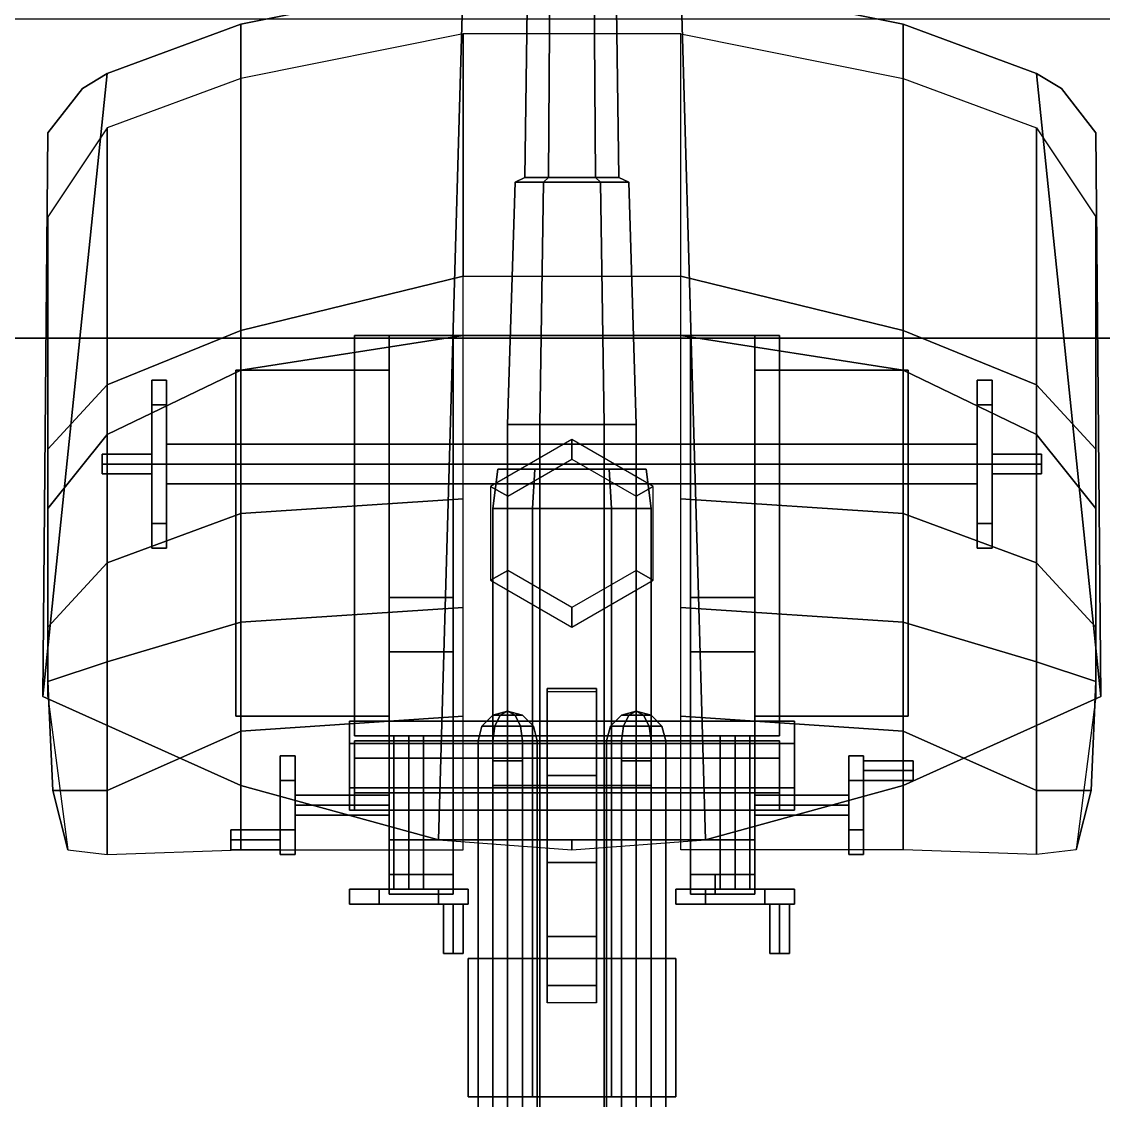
# Model space of a CAD drawing. Header units: millimetres. Extents: x -3.5 to 3.5, y -23.5 to 25.1.
# Drawn here: x -1.113 to 1.075, y 5.553 to 7.735 of the extents above; entities that cross this region are included whole.
import ezdxf

# ---------------------------------------------------------------- set-up
doc = ezdxf.new("R2010")
doc.units = ezdxf.units.MM
for name, color, linetype in [('gun', 1, 'Continuous'), ('sleeve', 5, 'Continuous'), ('superstructure', 3, 'Continuous'), ('turret', 2, 'Continuous')]:
    doc.layers.add(name, color=color, linetype=linetype)

msp = doc.modelspace()

# ---------------------------------------------------------------- linework, layer by layer
msp.add_3dface([(3.12, 12.85, -1.31), (3.12, -16.49, -1.31), (-3.12, -16.49, -1.31), (-3.12, 12.85, -1.31)])
at = {"layer": 'gun'}
for points in [[(-0.035, 9.23, 4.3106), (-0.07, 9.23, 4.25), (-0.095, 7.42, 4.25), (-0.0475, 7.42, 4.3323)], [(-0.07, 9.23, 4.25), (-0.035, 9.23, 4.1894), (-0.0475, 7.42, 4.1677), (-0.095, 7.42, 4.25)], [(0.035, 9.23, 4.3106), (-0.035, 9.23, 4.3106), (-0.0475, 7.42, 4.3323), (0.0475, 7.42, 4.3323)], [(-0.035, 9.23, 4.1894), (0.035, 9.23, 4.1894), (0.0475, 7.42, 4.1677), (-0.0475, 7.42, 4.1677)], [(0.07, 9.23, 4.25), (0.035, 9.23, 4.3106), (0.0475, 7.42, 4.3323), (0.095, 7.42, 4.25)], [(0.035, 9.23, 4.1894), (0.07, 9.23, 4.25), (0.095, 7.42, 4.25), (0.0475, 7.42, 4.1677)], [(-0.0475, 7.42, 4.3323), (-0.095, 7.42, 4.25), (-0.115, 7.41, 4.25), (-0.0575, 7.41, 4.3496)], [(-0.095, 7.42, 4.25), (-0.0475, 7.42, 4.1677), (-0.0575, 7.41, 4.1504), (-0.115, 7.41, 4.25)], [(0.0475, 7.42, 4.3323), (-0.0475, 7.42, 4.3323), (-0.0575, 7.41, 4.3496), (0.0575, 7.41, 4.3496)], [(-0.0475, 7.42, 4.1677), (0.0475, 7.42, 4.1677), (0.0575, 7.41, 4.1504), (-0.0575, 7.41, 4.1504)], [(0.095, 7.42, 4.25), (0.0475, 7.42, 4.3323), (0.0575, 7.41, 4.3496), (0.115, 7.41, 4.25)], [(0.0475, 7.42, 4.1677), (0.095, 7.42, 4.25), (0.115, 7.41, 4.25), (0.0575, 7.41, 4.1504)], [(-0.0575, 7.41, 4.3496), (-0.115, 7.41, 4.25), (-0.13, 6.92, 4.25), (-0.065, 6.92, 4.3626)], [(-0.115, 7.41, 4.25), (-0.0575, 7.41, 4.1504), (-0.065, 6.92, 4.1374), (-0.13, 6.92, 4.25)], [(0.0575, 7.41, 4.3496), (-0.0575, 7.41, 4.3496), (-0.065, 6.92, 4.3626), (0.065, 6.92, 4.3626)], [(-0.0575, 7.41, 4.1504), (0.0575, 7.41, 4.1504), (0.065, 6.92, 4.1374), (-0.065, 6.92, 4.1374)], [(0.115, 7.41, 4.25), (0.0575, 7.41, 4.3496), (0.065, 6.92, 4.3626), (0.13, 6.92, 4.25)], [(0.0575, 7.41, 4.1504), (0.115, 7.41, 4.25), (0.13, 6.92, 4.25), (0.065, 6.92, 4.1374)], [(-0.065, 6.92, 4.3626), (-0.13, 6.92, 4.25), (-0.13, 5.52, 4.25), (-0.065, 5.52, 4.3626)], [(-0.13, 6.92, 4.25), (-0.065, 6.92, 4.1374), (-0.065, 5.52, 4.1374), (-0.13, 5.52, 4.25)], [(0.065, 6.92, 4.3626), (-0.065, 6.92, 4.3626), (-0.065, 5.52, 4.3626), (0.065, 5.52, 4.3626)], [(-0.065, 6.92, 4.1374), (0.065, 6.92, 4.1374), (0.065, 5.52, 4.1374), (-0.065, 5.52, 4.1374)], [(0.13, 6.92, 4.25), (0.065, 6.92, 4.3626), (0.065, 5.52, 4.3626), (0.13, 5.52, 4.25)], [(0.065, 6.92, 4.1374), (0.13, 6.92, 4.25), (0.13, 5.52, 4.25), (0.065, 5.52, 4.1374)], [(-0.16, 6.24, 4.49), (-0.13, 6.24, 4.46), (-0.13, 5.43, 4.46), (-0.16, 5.43, 4.49)], [(-0.13, 6.24, 4.52), (-0.16, 6.24, 4.49), (-0.16, 5.43, 4.49), (-0.13, 5.43, 4.52)], [(-0.13, 6.24, 4.46), (-0.1, 6.24, 4.49), (-0.1, 5.43, 4.49), (-0.13, 5.43, 4.46)], [(-0.1, 6.24, 4.49), (-0.13, 6.24, 4.52), (-0.13, 5.43, 4.52), (-0.1, 5.43, 4.49)], [(0.13, 6.24, 4.52), (0.1, 6.24, 4.49), (0.1, 5.43, 4.49), (0.13, 5.43, 4.52)], [(0.1, 6.24, 4.49), (0.13, 6.24, 4.46), (0.13, 5.43, 4.46), (0.1, 5.43, 4.49)], [(0.16, 6.24, 4.49), (0.13, 6.24, 4.52), (0.13, 5.43, 4.52), (0.16, 5.43, 4.49)], [(0.13, 6.24, 4.46), (0.16, 6.24, 4.49), (0.16, 5.43, 4.49), (0.13, 5.43, 4.46)]]:
    msp.add_3dface(points, dxfattribs=at)
at = {"layer": 'sleeve'}
for points in [[(-0.075, 6.83, 4.3799), (-0.15, 6.83, 4.25), (-0.16, 6.75, 4.25), (-0.08, 6.75, 4.3886)], [(-0.15, 6.83, 4.25), (-0.075, 6.83, 4.1201), (-0.08, 6.75, 4.1114), (-0.16, 6.75, 4.25)], [(0.15, 6.83, 4.25), (-0.15, 6.83, 4.25), (-0.075, 6.83, 4.3799), (0.075, 6.83, 4.3799)], [(0.075, 6.83, 4.1201), (-0.075, 6.83, 4.1201), (-0.15, 6.83, 4.25), (0.15, 6.83, 4.25)], [(0.075, 6.83, 4.3799), (-0.075, 6.83, 4.3799), (-0.08, 6.75, 4.3886), (0.08, 6.75, 4.3886)], [(-0.075, 6.83, 4.1201), (0.075, 6.83, 4.1201), (0.08, 6.75, 4.1114), (-0.08, 6.75, 4.1114)], [(0.15, 6.83, 4.25), (0.075, 6.83, 4.3799), (0.08, 6.75, 4.3886), (0.16, 6.75, 4.25)], [(0.075, 6.83, 4.1201), (0.15, 6.83, 4.25), (0.16, 6.75, 4.25), (0.08, 6.75, 4.1114)], [(-0.08, 6.75, 4.3886), (-0.16, 6.75, 4.25), (-0.16, 5.56, 4.25), (-0.08, 5.56, 4.3886)], [(-0.16, 6.75, 4.25), (-0.08, 6.75, 4.1114), (-0.08, 5.56, 4.1114), (-0.16, 5.56, 4.25)], [(0.08, 6.75, 4.3886), (-0.08, 6.75, 4.3886), (-0.08, 5.56, 4.3886), (0.08, 5.56, 4.3886)], [(-0.08, 6.75, 4.1114), (0.08, 6.75, 4.1114), (0.08, 5.56, 4.1114), (-0.08, 5.56, 4.1114)], [(0.16, 6.75, 4.25), (0.08, 6.75, 4.3886), (0.08, 5.56, 4.3886), (0.16, 5.56, 4.25)], [(0.08, 6.75, 4.1114), (0.16, 6.75, 4.25), (0.16, 5.56, 4.25), (0.08, 5.56, 4.1114)], [(0.05, 6.386, 3.825), (0.05, 6.21, 3.79), (-0.05, 6.21, 3.79), (-0.05, 6.386, 3.825)], [(-0.05, 5.785, 4.074), (-0.05, 5.75, 4.25), (-0.05, 6.386, 3.825), (-0.05, 6.21, 3.79)], [(-0.05, 5.75, 4.25), (-0.05, 6.38, 4.25), (-0.05, 6.386, 3.825)], [(0.05, 6.38, 4.25), (0.05, 6.386, 3.825), (-0.05, 6.386, 3.825), (-0.05, 6.38, 4.25)], [(0.05, 5.75, 4.25), (0.05, 5.785, 4.074), (0.05, 6.21, 3.79), (0.05, 6.386, 3.825)], [(0.05, 6.38, 4.25), (0.05, 5.75, 4.25), (0.05, 6.386, 3.825)], [(-0.145, 6.332, 4.464), (-0.156, 6.31, 4.445), (-0.182, 6.31, 4.49), (-0.16, 6.332, 4.49)], [(-0.16, 6.332, 4.49), (-0.182, 6.31, 4.49), (-0.156, 6.31, 4.535), (-0.145, 6.332, 4.516)], [(-0.13, 6.34, 4.49), (-0.145, 6.332, 4.464), (-0.16, 6.332, 4.49), (-0.13, 6.34, 4.49)], [(-0.13, 6.34, 4.49), (-0.16, 6.332, 4.49), (-0.145, 6.332, 4.516), (-0.13, 6.34, 4.49)], [(-0.115, 6.332, 4.464), (-0.104, 6.31, 4.445), (-0.156, 6.31, 4.445), (-0.145, 6.332, 4.464)], [(-0.145, 6.332, 4.516), (-0.156, 6.31, 4.535), (-0.104, 6.31, 4.535), (-0.115, 6.332, 4.516)], [(-0.13, 6.34, 4.49), (-0.115, 6.332, 4.464), (-0.145, 6.332, 4.464), (-0.13, 6.34, 4.49)], [(-0.13, 6.34, 4.49), (-0.145, 6.332, 4.516), (-0.115, 6.332, 4.516), (-0.13, 6.34, 4.49)], [(-0.13, 6.34, 4.49), (-0.1, 6.332, 4.49), (-0.115, 6.332, 4.464), (-0.13, 6.34, 4.49)], [(-0.13, 6.34, 4.49), (-0.115, 6.332, 4.516), (-0.1, 6.332, 4.49), (-0.13, 6.34, 4.49)], [(-0.1, 6.332, 4.49), (-0.078, 6.31, 4.49), (-0.104, 6.31, 4.445), (-0.115, 6.332, 4.464)], [(-0.115, 6.332, 4.516), (-0.104, 6.31, 4.535), (-0.078, 6.31, 4.49), (-0.1, 6.332, 4.49)], [(0.1, 6.332, 4.49), (0.078, 6.31, 4.49), (0.104, 6.31, 4.535), (0.115, 6.332, 4.516)], [(0.115, 6.332, 4.464), (0.104, 6.31, 4.445), (0.078, 6.31, 4.49), (0.1, 6.332, 4.49)], [(0.13, 6.34, 4.49), (0.1, 6.332, 4.49), (0.115, 6.332, 4.516), (0.13, 6.34, 4.49)], [(0.13, 6.34, 4.49), (0.115, 6.332, 4.464), (0.1, 6.332, 4.49), (0.13, 6.34, 4.49)], [(0.115, 6.332, 4.516), (0.104, 6.31, 4.535), (0.156, 6.31, 4.535), (0.145, 6.332, 4.516)], [(0.145, 6.332, 4.464), (0.156, 6.31, 4.445), (0.104, 6.31, 4.445), (0.115, 6.332, 4.464)], [(0.13, 6.34, 4.49), (0.115, 6.332, 4.516), (0.145, 6.332, 4.516), (0.13, 6.34, 4.49)], [(0.13, 6.34, 4.49), (0.145, 6.332, 4.464), (0.115, 6.332, 4.464), (0.13, 6.34, 4.49)], [(0.13, 6.34, 4.49), (0.145, 6.332, 4.516), (0.16, 6.332, 4.49), (0.13, 6.34, 4.49)], [(0.13, 6.34, 4.49), (0.16, 6.332, 4.49), (0.145, 6.332, 4.464), (0.13, 6.34, 4.49)], [(0.145, 6.332, 4.516), (0.156, 6.31, 4.535), (0.182, 6.31, 4.49), (0.16, 6.332, 4.49)], [(0.16, 6.332, 4.49), (0.182, 6.31, 4.49), (0.156, 6.31, 4.445), (0.145, 6.332, 4.464)], [(-0.156, 6.31, 4.445), (-0.16, 6.28, 4.438), (-0.19, 6.28, 4.49), (-0.182, 6.31, 4.49)], [(-0.182, 6.31, 4.49), (-0.19, 6.28, 4.49), (-0.16, 6.28, 4.542), (-0.156, 6.31, 4.535)], [(-0.104, 6.31, 4.445), (-0.1, 6.28, 4.438), (-0.16, 6.28, 4.438), (-0.156, 6.31, 4.445)], [(-0.156, 6.31, 4.535), (-0.16, 6.28, 4.542), (-0.1, 6.28, 4.542), (-0.104, 6.31, 4.535)], [(-0.078, 6.31, 4.49), (-0.07, 6.28, 4.49), (-0.1, 6.28, 4.438), (-0.104, 6.31, 4.445)], [(-0.104, 6.31, 4.535), (-0.1, 6.28, 4.542), (-0.07, 6.28, 4.49), (-0.078, 6.31, 4.49)], [(0.078, 6.31, 4.49), (0.07, 6.28, 4.49), (0.1, 6.28, 4.542), (0.104, 6.31, 4.535)], [(0.104, 6.31, 4.445), (0.1, 6.28, 4.438), (0.07, 6.28, 4.49), (0.078, 6.31, 4.49)], [(0.104, 6.31, 4.535), (0.1, 6.28, 4.542), (0.16, 6.28, 4.542), (0.156, 6.31, 4.535)], [(0.156, 6.31, 4.445), (0.16, 6.28, 4.438), (0.1, 6.28, 4.438), (0.104, 6.31, 4.445)], [(0.156, 6.31, 4.535), (0.16, 6.28, 4.542), (0.19, 6.28, 4.49), (0.182, 6.31, 4.49)], [(0.182, 6.31, 4.49), (0.19, 6.28, 4.49), (0.16, 6.28, 4.438), (0.156, 6.31, 4.445)], [(0.42, 6.245, 4.3106), (0.42, 6.28, 4.25), (-0.44, 6.28, 4.25), (-0.44, 6.245, 4.3106)], [(0.42, 6.28, 4.25), (0.42, 6.245, 4.1894), (-0.44, 6.245, 4.1894), (-0.44, 6.28, 4.25)], [(-0.44, 6.175, 4.3106), (-0.44, 6.245, 4.3106), (-0.44, 6.28, 4.25), (-0.44, 6.14, 4.25)], [(-0.44, 6.14, 4.25), (-0.44, 6.28, 4.25), (-0.44, 6.245, 4.1894), (-0.44, 6.175, 4.1894)], [(-0.19, 6.28, 4.49), (-0.16, 6.28, 4.438), (-0.16, 5.45, 4.438), (-0.19, 5.45, 4.49)], [(-0.16, 6.28, 4.542), (-0.19, 6.28, 4.49), (-0.19, 5.45, 4.49), (-0.16, 5.45, 4.542)], [(-0.16, 6.28, 4.16), (-0.16, 6.19, 4.16), (-0.16, 6.19, 4.44), (-0.16, 6.28, 4.44)], [(0.16, 6.19, 4.16), (-0.16, 6.19, 4.16), (-0.16, 6.28, 4.16), (0.16, 6.28, 4.16)], [(0.16, 6.28, 4.16), (-0.16, 6.28, 4.16), (-0.16, 6.28, 4.44), (0.16, 6.28, 4.44)], [(-0.16, 6.28, 4.44), (-0.16, 6.19, 4.44), (0.16, 6.19, 4.44), (0.16, 6.28, 4.44)], [(-0.16, 6.28, 4.438), (-0.1, 6.28, 4.438), (-0.1, 5.45, 4.438), (-0.16, 5.45, 4.438)], [(-0.1, 6.28, 4.542), (-0.16, 6.28, 4.542), (-0.16, 5.45, 4.542), (-0.1, 5.45, 4.542)], [(-0.1, 6.28, 4.438), (-0.07, 6.28, 4.49), (-0.07, 5.45, 4.49), (-0.1, 5.45, 4.438)], [(-0.07, 6.28, 4.49), (-0.1, 6.28, 4.542), (-0.1, 5.45, 4.542), (-0.07, 5.45, 4.49)], [(0.1, 6.28, 4.542), (0.07, 6.28, 4.49), (0.07, 5.45, 4.49), (0.1, 5.45, 4.542)], [(0.07, 6.28, 4.49), (0.1, 6.28, 4.438), (0.1, 5.45, 4.438), (0.07, 5.45, 4.49)], [(0.16, 6.28, 4.542), (0.1, 6.28, 4.542), (0.1, 5.45, 4.542), (0.16, 5.45, 4.542)], [(0.1, 6.28, 4.438), (0.16, 6.28, 4.438), (0.16, 5.45, 4.438), (0.1, 5.45, 4.438)], [(0.16, 6.28, 4.44), (0.16, 6.19, 4.44), (0.16, 6.19, 4.16), (0.16, 6.28, 4.16)], [(0.19, 6.28, 4.49), (0.16, 6.28, 4.542), (0.16, 5.45, 4.542), (0.19, 5.45, 4.49)], [(0.16, 6.28, 4.438), (0.19, 6.28, 4.49), (0.19, 5.45, 4.49), (0.16, 5.45, 4.438)], [(0.42, 6.14, 4.25), (0.42, 6.28, 4.25), (0.42, 6.245, 4.3106), (0.42, 6.175, 4.3106)], [(0.42, 6.175, 4.1894), (0.42, 6.245, 4.1894), (0.42, 6.28, 4.25), (0.42, 6.14, 4.25)], [(0.42, 6.175, 4.3106), (0.42, 6.245, 4.3106), (-0.44, 6.245, 4.3106), (-0.44, 6.175, 4.3106)], [(0.42, 6.245, 4.1894), (0.42, 6.175, 4.1894), (-0.44, 6.175, 4.1894), (-0.44, 6.245, 4.1894)], [(0.05, 6.21, 3.79), (0.05, 6.034, 3.825), (-0.05, 6.034, 3.825), (-0.05, 6.21, 3.79)], [(-0.05, 5.8847, 3.9247), (-0.05, 5.785, 4.074), (-0.05, 6.21, 3.79), (-0.05, 6.034, 3.825)], [(0.05, 5.785, 4.074), (0.05, 5.8847, 3.9247), (0.05, 6.034, 3.825), (0.05, 6.21, 3.79)], [(0.42, 6.14, 4.25), (0.42, 6.175, 4.3106), (-0.44, 6.175, 4.3106), (-0.44, 6.14, 4.25)], [(0.42, 6.175, 4.1894), (0.42, 6.14, 4.25), (-0.44, 6.14, 4.25), (-0.44, 6.175, 4.1894)], [(0.16, 6.19, 4.44), (-0.16, 6.19, 4.44), (-0.16, 6.19, 4.16), (0.16, 6.19, 4.16)], [(0.05, 6.034, 3.825), (0.05, 5.8847, 3.9247), (-0.05, 5.8847, 3.9247), (-0.05, 6.034, 3.825)], [(0.05, 5.8847, 3.9247), (0.05, 5.785, 4.074), (-0.05, 5.785, 4.074), (-0.05, 5.8847, 3.9247)], [(0.21, 5.56, 4.16), (-0.21, 5.56, 4.16), (-0.21, 5.84, 4.16), (0.21, 5.84, 4.16)], [(0.21, 5.84, 4.16), (-0.21, 5.84, 4.16), (-0.21, 5.84, 4.5), (0.21, 5.84, 4.5)], [(-0.21, 5.84, 4.16), (-0.21, 5.56, 4.16), (-0.21, 5.56, 4.5), (-0.21, 5.84, 4.5)], [(-0.21, 5.84, 4.5), (-0.21, 5.56, 4.5), (-0.08, 5.56, 4.58), (-0.08, 5.84, 4.58)], [(0.21, 5.84, 4.5), (-0.21, 5.84, 4.5), (-0.08, 5.84, 4.58), (0.08, 5.84, 4.58)], [(-0.08, 5.84, 4.58), (-0.08, 5.56, 4.58), (0.08, 5.56, 4.58), (0.08, 5.84, 4.58)], [(0.08, 5.84, 4.58), (0.08, 5.56, 4.58), (0.21, 5.56, 4.5), (0.21, 5.84, 4.5)], [(0.21, 5.84, 4.5), (0.21, 5.56, 4.5), (0.21, 5.56, 4.16), (0.21, 5.84, 4.16)], [(0.05, 5.785, 4.074), (0.05, 5.75, 4.25), (-0.05, 5.75, 4.25), (-0.05, 5.785, 4.074)], [(0.21, 5.56, 4.5), (-0.21, 5.56, 4.5), (-0.21, 5.56, 4.16), (0.21, 5.56, 4.16)], [(0.08, 5.56, 4.58), (-0.08, 5.56, 4.58), (-0.21, 5.56, 4.5), (0.21, 5.56, 4.5)], [(0.16, 5.56, 4.25), (-0.16, 5.56, 4.25), (-0.08, 5.56, 4.1114), (0.08, 5.56, 4.1114)], [(0.08, 5.56, 4.3886), (-0.08, 5.56, 4.3886), (-0.16, 5.56, 4.25), (0.16, 5.56, 4.25)]]:
    msp.add_3dface(points, dxfattribs=at)
at = {"layer": 'superstructure'}
for points in [[(2.4113, 7.0945, 2.94), (1.98, 7.74, 2.94), (-1.98, 7.74, 2.94), (-2.4113, 7.0945, 2.94)], [(1.98, 4.4513, 2.94), (2.4113, 7.0945, 2.94), (-2.4113, 7.0945, 2.94), (-1.98, 4.4513, 2.94)]]:
    msp.add_3dface(points, dxfattribs=at)
at = {"layer": 'turret'}
for points in [[(-0.67, 6.19, 3.08), (-0.27, 6.08, 3.08), (-0.22, 7.82, 3.08), (-0.67, 7.73, 3.08)], [(-0.67, 7.73, 3.08), (-0.22, 7.82, 3.08), (-0.22, 7.82, 2.94), (-0.67, 7.73, 2.94)], [(-0.22, 7.82, 3.08), (-0.27, 6.08, 3.08), (0.27, 6.08, 3.08), (0.22, 7.82, 3.08)], [(0.22, 7.82, 3.08), (0.27, 6.08, 3.08), (0.67, 6.19, 3.08), (0.67, 7.73, 3.08)], [(0.67, 7.73, 2.94), (0.22, 7.82, 2.94), (0.22, 7.82, 3.08), (0.67, 7.73, 3.08)], [(-1.07, 6.37, 3.08), (-0.67, 6.19, 3.08), (-0.67, 7.73, 3.08), (-0.94, 7.63, 3.08)], [(-0.94, 7.63, 3.08), (-0.67, 7.73, 3.08), (-0.67, 7.73, 2.94), (-0.94, 7.63, 2.94)], [(0.67, 7.73, 3.08), (0.67, 6.19, 3.08), (1.07, 6.37, 3.08), (0.94, 7.63, 3.08)], [(0.94, 7.63, 2.94), (0.67, 7.73, 2.94), (0.67, 7.73, 3.08), (0.94, 7.63, 3.08)], [(-1.06, 7.51, 3.08), (-1.07, 6.37, 3.08), (-0.94, 7.63, 3.08), (-0.99, 7.6, 3.08)], [(-0.99, 7.6, 3.08), (-0.94, 7.63, 3.08), (-0.94, 7.63, 2.94), (-0.99, 7.6, 2.94)], [(0.94, 7.63, 3.08), (1.07, 6.37, 3.08), (1.06, 7.51, 3.08), (0.99, 7.6, 3.08)], [(0.99, 7.6, 2.94), (0.94, 7.63, 2.94), (0.94, 7.63, 3.08), (0.99, 7.6, 3.08)], [(-0.99, 7.6, 2.94), (-1.06, 7.51, 2.94), (-1.06, 7.51, 3.08), (-0.99, 7.6, 3.08)], [(0.99, 7.6, 3.08), (1.06, 7.51, 3.08), (1.06, 7.51, 2.94), (0.99, 7.6, 2.94)], [(-1.06, 7.51, 2.94), (-1.07, 6.37, 2.94), (-1.07, 6.37, 3.08), (-1.06, 7.51, 3.08)], [(1.06, 7.51, 3.08), (1.07, 6.37, 3.08), (1.07, 6.37, 2.94), (1.06, 7.51, 2.94)], [(0.42, 7.1, 3.4), (-0.44, 7.1, 3.4), (-0.44, 7.1, 3.5), (0.42, 7.1, 3.5)], [(0.42, 6.29, 3.4), (-0.44, 6.29, 3.4), (-0.44, 7.1, 3.4), (0.42, 7.1, 3.4)], [(-0.44, 7.1, 3.5), (-0.44, 6.29, 3.5), (0.42, 6.29, 3.5), (0.42, 7.1, 3.5)], [(-0.44, 7.1, 3.4), (-0.44, 6.29, 3.4), (-0.44, 6.29, 3.5), (-0.44, 7.1, 3.5)], [(-0.37, 7.1, 3.5), (-0.37, 6.29, 3.5), (-0.37, 6.29, 4.2), (-0.37, 7.1, 4.2)], [(-0.24, 7.1, 3.5), (-0.37, 7.1, 3.5), (-0.37, 7.1, 4.2), (-0.24, 7.1, 4.2)], [(-0.24, 7.1, 4.2), (-0.37, 7.1, 4.2), (-0.37, 6.57, 4.2), (-0.24, 6.57, 4.2)], [(-0.24, 7.1, 4.2), (-0.24, 6.29, 4.2), (-0.24, 6.29, 3.5), (-0.24, 7.1, 3.5)], [(0.24, 7.1, 3.5), (0.24, 6.29, 3.5), (0.24, 6.29, 4.2), (0.24, 7.1, 4.2)], [(0.37, 7.1, 3.5), (0.24, 7.1, 3.5), (0.24, 7.1, 4.2), (0.37, 7.1, 4.2)], [(0.37, 7.1, 4.2), (0.24, 7.1, 4.2), (0.24, 6.57, 4.2), (0.37, 6.57, 4.2)], [(0.37, 7.1, 4.2), (0.37, 6.29, 4.2), (0.37, 6.29, 3.5), (0.37, 7.1, 3.5)], [(0.42, 7.1, 3.5), (0.42, 6.29, 3.5), (0.42, 6.29, 3.4), (0.42, 7.1, 3.4)], [(-0.37, 7.03, 3.94), (-0.37, 7.03, 3.71), (-0.68, 7.03, 3.71), (-0.68, 7.03, 3.94)], [(-0.37, 7.03, 3.71), (-0.37, 6.33, 3.71), (-0.68, 6.33, 3.71), (-0.68, 7.03, 3.71)], [(-0.68, 7.03, 3.94), (-0.68, 6.33, 3.94), (-0.37, 6.33, 3.94), (-0.37, 7.03, 3.94)], [(-0.68, 7.03, 3.71), (-0.68, 6.33, 3.71), (-0.68, 6.33, 3.94), (-0.68, 7.03, 3.94)], [(0.37, 7.03, 3.94), (0.37, 6.33, 3.94), (0.68, 6.33, 3.94), (0.68, 7.03, 3.94)], [(0.68, 7.03, 3.94), (0.68, 7.03, 3.71), (0.37, 7.03, 3.71), (0.37, 7.03, 3.94)], [(0.68, 7.03, 3.71), (0.68, 6.33, 3.71), (0.37, 6.33, 3.71), (0.37, 7.03, 3.71)], [(0.68, 6.33, 3.94), (0.68, 6.33, 3.71), (0.68, 7.03, 3.71), (0.68, 7.03, 3.94)], [(-0.82, 6.9602, 3.9402), (-0.82, 7.01, 3.82), (-0.85, 7.01, 3.82), (-0.85, 6.9602, 3.9402)], [(-0.82, 7.01, 3.82), (-0.82, 6.9602, 3.6998), (-0.85, 6.9602, 3.6998), (-0.85, 7.01, 3.82)], [(-0.85, 6.67, 3.82), (-0.85, 6.9602, 3.9402), (-0.85, 7.01, 3.82), (-0.85, 6.7198, 3.6998)], [(-0.85, 6.7198, 3.6998), (-0.85, 7.01, 3.82), (-0.85, 6.9602, 3.6998), (-0.85, 6.84, 3.65)], [(-0.82, 6.7198, 3.6998), (-0.82, 7.01, 3.82), (-0.82, 6.9602, 3.9402), (-0.82, 6.67, 3.82)], [(-0.82, 6.84, 3.65), (-0.82, 6.9602, 3.6998), (-0.82, 7.01, 3.82), (-0.82, 6.7198, 3.6998)], [(0.82, 6.9602, 3.6998), (0.82, 6.67, 3.82), (0.82, 6.7198, 3.9402), (0.82, 7.01, 3.82)], [(0.82, 6.9602, 3.6998), (0.82, 7.01, 3.82), (0.85, 7.01, 3.82), (0.85, 6.9602, 3.6998)], [(0.82, 7.01, 3.82), (0.82, 6.7198, 3.9402), (0.82, 6.84, 3.99), (0.82, 6.9602, 3.9402)], [(0.82, 7.01, 3.82), (0.82, 6.9602, 3.9402), (0.85, 6.9602, 3.9402), (0.85, 7.01, 3.82)], [(0.85, 7.01, 3.82), (0.85, 6.7198, 3.9402), (0.85, 6.67, 3.82), (0.85, 6.9602, 3.6998)], [(0.85, 6.9602, 3.9402), (0.85, 6.84, 3.99), (0.85, 6.7198, 3.9402), (0.85, 7.01, 3.82)], [(-0.82, 6.84, 3.99), (-0.82, 6.9602, 3.9402), (-0.85, 6.9602, 3.9402), (-0.85, 6.84, 3.99)], [(-0.82, 6.9602, 3.6998), (-0.82, 6.84, 3.65), (-0.85, 6.84, 3.65), (-0.85, 6.9602, 3.6998)], [(-0.85, 6.7198, 3.9402), (-0.85, 6.84, 3.99), (-0.85, 6.9602, 3.9402), (-0.85, 6.67, 3.82)], [(-0.82, 6.67, 3.82), (-0.82, 6.9602, 3.9402), (-0.82, 6.84, 3.99), (-0.82, 6.7198, 3.9402)], [(0.82, 6.84, 3.65), (0.82, 6.7198, 3.6998), (0.82, 6.67, 3.82), (0.82, 6.9602, 3.6998)], [(0.82, 6.84, 3.65), (0.82, 6.9602, 3.6998), (0.85, 6.9602, 3.6998), (0.85, 6.84, 3.65)], [(0.82, 6.9602, 3.9402), (0.82, 6.84, 3.99), (0.85, 6.84, 3.99), (0.85, 6.9602, 3.9402)], [(0.85, 6.9602, 3.6998), (0.85, 6.67, 3.82), (0.85, 6.7198, 3.6998), (0.85, 6.84, 3.65)], [(0.82, 6.84, 3.86), (0.82, 6.88, 3.82), (-0.82, 6.88, 3.82), (-0.82, 6.84, 3.86)], [(0.82, 6.88, 3.82), (0.82, 6.84, 3.78), (-0.82, 6.84, 3.78), (-0.82, 6.88, 3.82)], [(0, 6.89, 3.08), (-0.1645, 6.795, 3.08), (-0.1299, 6.775, 3.4), (0, 6.85, 3.4)], [(0.1645, 6.795, 3.08), (0, 6.89, 3.08), (0, 6.85, 3.4), (0.1299, 6.775, 3.4)], [(-0.85, 6.84, 3.97), (-0.85, 6.86, 3.95), (-0.95, 6.86, 3.95), (-0.95, 6.84, 3.97)], [(-0.85, 6.86, 3.95), (-0.85, 6.84, 3.93), (-0.95, 6.84, 3.93), (-0.95, 6.86, 3.95)], [(-0.95, 6.82, 3.95), (-0.95, 6.84, 3.97), (-0.95, 6.86, 3.95), (-0.95, 6.84, 3.93)], [(0.85, 6.84, 3.93), (0.85, 6.86, 3.95), (0.95, 6.86, 3.95), (0.95, 6.84, 3.93)], [(0.85, 6.86, 3.95), (0.85, 6.84, 3.97), (0.95, 6.84, 3.97), (0.95, 6.86, 3.95)], [(0.95, 6.86, 3.95), (0.95, 6.84, 3.97), (0.95, 6.82, 3.95), (0.95, 6.84, 3.93)], [(-0.85, 6.82, 3.95), (-0.85, 6.84, 3.97), (-0.95, 6.84, 3.97), (-0.95, 6.82, 3.95)], [(-0.85, 6.84, 3.93), (-0.85, 6.82, 3.95), (-0.95, 6.82, 3.95), (-0.95, 6.84, 3.93)], [(-0.82, 6.7198, 3.9402), (-0.82, 6.84, 3.99), (-0.85, 6.84, 3.99), (-0.85, 6.7198, 3.9402)], [(-0.82, 6.84, 3.65), (-0.82, 6.7198, 3.6998), (-0.85, 6.7198, 3.6998), (-0.85, 6.84, 3.65)], [(0.82, 6.8, 3.82), (0.82, 6.84, 3.86), (-0.82, 6.84, 3.86), (-0.82, 6.8, 3.82)], [(0.82, 6.84, 3.78), (0.82, 6.8, 3.82), (-0.82, 6.8, 3.82), (-0.82, 6.84, 3.78)], [(0.82, 6.7198, 3.6998), (0.82, 6.84, 3.65), (0.85, 6.84, 3.65), (0.85, 6.7198, 3.6998)], [(0.82, 6.84, 3.99), (0.82, 6.7198, 3.9402), (0.85, 6.7198, 3.9402), (0.85, 6.84, 3.99)], [(0.85, 6.82, 3.95), (0.85, 6.84, 3.93), (0.95, 6.84, 3.93), (0.95, 6.82, 3.95)], [(0.85, 6.84, 3.97), (0.85, 6.82, 3.95), (0.95, 6.82, 3.95), (0.95, 6.84, 3.97)], [(-0.1645, 6.795, 3.08), (-0.1645, 6.605, 3.08), (-0.1299, 6.625, 3.4), (-0.1299, 6.775, 3.4)], [(0.1645, 6.605, 3.08), (0.1645, 6.795, 3.08), (0.1299, 6.775, 3.4), (0.1299, 6.625, 3.4)], [(-0.82, 6.67, 3.82), (-0.82, 6.7198, 3.9402), (-0.85, 6.7198, 3.9402), (-0.85, 6.67, 3.82)], [(-0.82, 6.7198, 3.6998), (-0.82, 6.67, 3.82), (-0.85, 6.67, 3.82), (-0.85, 6.7198, 3.6998)], [(0.82, 6.67, 3.82), (0.82, 6.7198, 3.6998), (0.85, 6.7198, 3.6998), (0.85, 6.67, 3.82)], [(0.82, 6.7198, 3.9402), (0.82, 6.67, 3.82), (0.85, 6.67, 3.82), (0.85, 6.7198, 3.9402)], [(-0.1645, 6.605, 3.08), (0, 6.51, 3.08), (0, 6.55, 3.4), (-0.1299, 6.625, 3.4)], [(0, 6.51, 3.08), (0.1645, 6.605, 3.08), (0.1299, 6.625, 3.4), (0, 6.55, 3.4)], [(-0.37, 6.57, 4.2), (-0.37, 6.29, 4.2), (-0.37, 6.29, 4.41), (-0.37, 6.46, 4.41)], [(-0.24, 6.57, 4.2), (-0.37, 6.57, 4.2), (-0.37, 6.46, 4.41), (-0.24, 6.46, 4.41)], [(-0.24, 6.46, 4.41), (-0.24, 6.29, 4.41), (-0.24, 6.29, 4.2), (-0.24, 6.57, 4.2)], [(0.24, 6.57, 4.2), (0.24, 6.29, 4.2), (0.24, 6.29, 4.41), (0.24, 6.46, 4.41)], [(0.37, 6.57, 4.2), (0.24, 6.57, 4.2), (0.24, 6.46, 4.41), (0.37, 6.46, 4.41)], [(0.37, 6.46, 4.41), (0.37, 6.29, 4.41), (0.37, 6.29, 4.2), (0.37, 6.57, 4.2)], [(-0.37, 6.46, 4.41), (-0.37, 6.29, 4.41), (-0.24, 6.29, 4.41), (-0.24, 6.46, 4.41)], [(0.24, 6.46, 4.41), (0.24, 6.29, 4.41), (0.37, 6.29, 4.41), (0.37, 6.46, 4.41)], [(-1.07, 6.37, 2.94), (-0.67, 6.19, 2.94), (-0.67, 6.19, 3.08), (-1.07, 6.37, 3.08)], [(1.07, 6.37, 3.08), (0.67, 6.19, 3.08), (0.67, 6.19, 2.94), (1.07, 6.37, 2.94)], [(-0.68, 6.33, 3.94), (-0.68, 6.33, 3.71), (-0.37, 6.33, 3.71), (-0.37, 6.33, 3.94)], [(0.37, 6.33, 3.94), (0.37, 6.33, 3.71), (0.68, 6.33, 3.71), (0.68, 6.33, 3.94)], [(0.45, 6.275, 3.8279), (0.45, 6.32, 3.75), (-0.45, 6.32, 3.75), (-0.45, 6.275, 3.8279)], [(0.45, 6.32, 3.75), (0.45, 6.275, 3.6721), (-0.45, 6.275, 3.6721), (-0.45, 6.32, 3.75)], [(-0.45, 6.185, 3.8279), (-0.45, 6.275, 3.8279), (-0.45, 6.32, 3.75), (-0.45, 6.14, 3.75)], [(-0.45, 6.14, 3.75), (-0.45, 6.32, 3.75), (-0.45, 6.275, 3.6721), (-0.45, 6.185, 3.6721)], [(0.45, 6.14, 3.75), (0.45, 6.32, 3.75), (0.45, 6.275, 3.8279), (0.45, 6.185, 3.8279)], [(0.45, 6.185, 3.6721), (0.45, 6.275, 3.6721), (0.45, 6.32, 3.75), (0.45, 6.14, 3.75)], [(0.42, 6.29, 3.5), (-0.44, 6.29, 3.5), (-0.44, 6.29, 3.4), (0.42, 6.29, 3.4)], [(-0.24, 6.29, 4.2), (-0.37, 6.29, 4.2), (-0.37, 6.29, 3.5), (-0.24, 6.29, 3.5)], [(-0.24, 6.29, 4.41), (-0.37, 6.29, 4.41), (-0.37, 6.29, 4.2), (-0.24, 6.29, 4.2)], [(-0.37, 6.29, 4.07), (-0.37, 6.08, 4.18), (-0.37, 6.08, 4.34), (-0.37, 6.29, 4.34)], [(-0.37, 6.29, 4.34), (-0.37, 6.08, 4.34), (-0.24, 6.08, 4.34), (-0.24, 6.29, 4.34)], [(-0.24, 6.29, 4.07), (-0.24, 6.08, 4.18), (-0.37, 6.08, 4.18), (-0.37, 6.29, 4.07)], [(-0.37, 6.29, 3.79), (-0.37, 6.01, 3.86), (-0.37, 6.01, 4.1), (-0.37, 6.29, 4.1)], [(-0.24, 6.29, 3.79), (-0.24, 6.01, 3.86), (-0.37, 6.01, 3.86), (-0.37, 6.29, 3.79)], [(-0.37, 6.29, 4.1), (-0.37, 6.01, 4.1), (-0.24, 6.01, 4.1), (-0.24, 6.29, 4.1)], [(-0.36, 6.29, 3.82), (-0.33, 6.29, 3.79), (-0.33, 5.98, 3.79), (-0.36, 5.98, 3.82)], [(-0.33, 6.29, 3.85), (-0.36, 6.29, 3.82), (-0.36, 5.98, 3.82), (-0.33, 5.98, 3.85)], [(-0.33, 6.29, 3.79), (-0.3, 6.29, 3.82), (-0.3, 5.98, 3.82), (-0.33, 5.98, 3.79)], [(-0.3, 6.29, 3.82), (-0.33, 6.29, 3.85), (-0.33, 5.98, 3.85), (-0.3, 5.98, 3.82)], [(-0.24, 6.08, 4.34), (-0.24, 6.08, 4.18), (-0.24, 6.29, 4.07), (-0.24, 6.29, 4.34)], [(-0.24, 6.01, 4.1), (-0.24, 6.01, 3.86), (-0.24, 6.29, 3.79), (-0.24, 6.29, 4.1)], [(0.37, 6.29, 4.2), (0.24, 6.29, 4.2), (0.24, 6.29, 3.5), (0.37, 6.29, 3.5)], [(0.37, 6.29, 4.41), (0.24, 6.29, 4.41), (0.24, 6.29, 4.2), (0.37, 6.29, 4.2)], [(0.24, 6.29, 4.07), (0.24, 6.08, 4.18), (0.24, 6.08, 4.34), (0.24, 6.29, 4.34)], [(0.37, 6.29, 4.07), (0.37, 6.08, 4.18), (0.24, 6.08, 4.18), (0.24, 6.29, 4.07)], [(0.24, 6.29, 4.34), (0.24, 6.08, 4.34), (0.37, 6.08, 4.34), (0.37, 6.29, 4.34)], [(0.24, 6.29, 3.79), (0.24, 6.01, 3.86), (0.24, 6.01, 4.1), (0.24, 6.29, 4.1)], [(0.37, 6.29, 3.79), (0.37, 6.01, 3.86), (0.24, 6.01, 3.86), (0.24, 6.29, 3.79)], [(0.24, 6.29, 4.1), (0.24, 6.01, 4.1), (0.37, 6.01, 4.1), (0.37, 6.29, 4.1)], [(0.33, 6.29, 3.85), (0.3, 6.29, 3.82), (0.3, 5.98, 3.82), (0.33, 5.98, 3.85)], [(0.3, 6.29, 3.82), (0.33, 6.29, 3.79), (0.33, 5.98, 3.79), (0.3, 5.98, 3.82)], [(0.36, 6.29, 3.82), (0.33, 6.29, 3.85), (0.33, 5.98, 3.85), (0.36, 5.98, 3.82)], [(0.33, 6.29, 3.79), (0.36, 6.29, 3.82), (0.36, 5.98, 3.82), (0.33, 5.98, 3.79)], [(0.37, 6.08, 4.34), (0.37, 6.08, 4.18), (0.37, 6.29, 4.07), (0.37, 6.29, 4.34)], [(0.37, 6.01, 4.1), (0.37, 6.01, 3.86), (0.37, 6.29, 3.79), (0.37, 6.29, 4.1)], [(0.45, 6.185, 3.8279), (0.45, 6.275, 3.8279), (-0.45, 6.275, 3.8279), (-0.45, 6.185, 3.8279)], [(0.45, 6.275, 3.6721), (0.45, 6.185, 3.6721), (-0.45, 6.185, 3.6721), (-0.45, 6.275, 3.6721)], [(-0.56, 6.2, 4.2666), (-0.56, 6.25, 4.18), (-0.59, 6.25, 4.18), (-0.59, 6.2, 4.2666)], [(-0.56, 6.25, 4.18), (-0.56, 6.2, 4.0934), (-0.59, 6.2, 4.0934), (-0.59, 6.25, 4.18)], [(-0.59, 6.1, 4.2666), (-0.59, 6.2, 4.2666), (-0.59, 6.25, 4.18), (-0.59, 6.05, 4.18)], [(-0.59, 6.05, 4.18), (-0.59, 6.25, 4.18), (-0.59, 6.2, 4.0934), (-0.59, 6.1, 4.0934)], [(-0.56, 6.05, 4.18), (-0.56, 6.25, 4.18), (-0.56, 6.2, 4.2666), (-0.56, 6.1, 4.2666)], [(-0.56, 6.1, 4.0934), (-0.56, 6.2, 4.0934), (-0.56, 6.25, 4.18), (-0.56, 6.05, 4.18)], [(0.56, 6.25, 4.18), (0.56, 6.05, 4.18), (0.56, 6.1, 4.2666), (0.56, 6.2, 4.2666)], [(0.56, 6.25, 4.18), (0.56, 6.2, 4.2666), (0.59, 6.2, 4.2666), (0.59, 6.25, 4.18)], [(0.56, 6.2, 4.0934), (0.56, 6.1, 4.0934), (0.56, 6.05, 4.18), (0.56, 6.25, 4.18)], [(0.56, 6.2, 4.0934), (0.56, 6.25, 4.18), (0.59, 6.25, 4.18), (0.59, 6.2, 4.0934)], [(0.59, 6.2, 4.2666), (0.59, 6.1, 4.2666), (0.59, 6.05, 4.18), (0.59, 6.25, 4.18)], [(0.59, 6.25, 4.18), (0.59, 6.05, 4.18), (0.59, 6.1, 4.0934), (0.59, 6.2, 4.0934)], [(0.59, 6.24, 4.18), (0.59, 6.22, 4.2), (0.69, 6.22, 4.2), (0.69, 6.24, 4.18)], [(0.59, 6.22, 4.16), (0.59, 6.24, 4.18), (0.69, 6.24, 4.18), (0.69, 6.22, 4.16)], [(0.69, 6.22, 4.2), (0.69, 6.2, 4.18), (0.69, 6.22, 4.16), (0.69, 6.24, 4.18)], [(0.59, 6.22, 4.2), (0.59, 6.2, 4.18), (0.69, 6.2, 4.18), (0.69, 6.22, 4.2)], [(0.59, 6.2, 4.18), (0.59, 6.22, 4.16), (0.69, 6.22, 4.16), (0.69, 6.2, 4.18)], [(-0.56, 6.1, 4.2666), (-0.56, 6.2, 4.2666), (-0.59, 6.2, 4.2666), (-0.59, 6.1, 4.2666)], [(-0.56, 6.2, 4.0934), (-0.56, 6.1, 4.0934), (-0.59, 6.1, 4.0934), (-0.59, 6.2, 4.0934)], [(0.56, 6.1, 4.0934), (0.56, 6.2, 4.0934), (0.59, 6.2, 4.0934), (0.59, 6.1, 4.0934)], [(0.56, 6.2, 4.2666), (0.56, 6.1, 4.2666), (0.59, 6.1, 4.2666), (0.59, 6.2, 4.2666)], [(-0.67, 6.19, 2.94), (-0.27, 6.08, 2.94), (-0.27, 6.08, 3.08), (-0.67, 6.19, 3.08)], [(0.45, 6.14, 3.75), (0.45, 6.185, 3.8279), (-0.45, 6.185, 3.8279), (-0.45, 6.14, 3.75)], [(0.45, 6.185, 3.6721), (0.45, 6.14, 3.75), (-0.45, 6.14, 3.75), (-0.45, 6.185, 3.6721)], [(0.67, 6.19, 3.08), (0.27, 6.08, 3.08), (0.27, 6.08, 2.94), (0.67, 6.19, 2.94)], [(-0.37, 6.15, 4.2), (-0.37, 6.17, 4.18), (-0.56, 6.17, 4.18), (-0.56, 6.15, 4.2)], [(-0.37, 6.17, 4.18), (-0.37, 6.15, 4.16), (-0.56, 6.15, 4.16), (-0.56, 6.17, 4.18)], [(-0.37, 6.13, 4.18), (-0.37, 6.15, 4.2), (-0.56, 6.15, 4.2), (-0.56, 6.13, 4.18)], [(-0.37, 6.15, 4.16), (-0.37, 6.13, 4.18), (-0.56, 6.13, 4.18), (-0.56, 6.15, 4.16)], [(0.37, 6.17, 4.18), (0.37, 6.15, 4.2), (0.56, 6.15, 4.2), (0.56, 6.17, 4.18)], [(0.37, 6.15, 4.16), (0.37, 6.17, 4.18), (0.56, 6.17, 4.18), (0.56, 6.15, 4.16)], [(0.37, 6.15, 4.2), (0.37, 6.13, 4.18), (0.56, 6.13, 4.18), (0.56, 6.15, 4.2)], [(0.37, 6.13, 4.18), (0.37, 6.15, 4.16), (0.56, 6.15, 4.16), (0.56, 6.13, 4.18)], [(-0.59, 6.08, 4.2), (-0.59, 6.1, 4.18), (-0.69, 6.1, 4.18), (-0.69, 6.08, 4.2)], [(-0.59, 6.1, 4.18), (-0.59, 6.08, 4.16), (-0.69, 6.08, 4.16), (-0.69, 6.1, 4.18)], [(-0.69, 6.08, 4.2), (-0.69, 6.1, 4.18), (-0.69, 6.08, 4.16), (-0.69, 6.06, 4.18)], [(-0.56, 6.05, 4.18), (-0.56, 6.1, 4.2666), (-0.59, 6.1, 4.2666), (-0.59, 6.05, 4.18)], [(-0.56, 6.1, 4.0934), (-0.56, 6.05, 4.18), (-0.59, 6.05, 4.18), (-0.59, 6.1, 4.0934)], [(0.56, 6.1, 4.2666), (0.56, 6.05, 4.18), (0.59, 6.05, 4.18), (0.59, 6.1, 4.2666)], [(0.56, 6.05, 4.18), (0.56, 6.1, 4.0934), (0.59, 6.1, 4.0934), (0.59, 6.05, 4.18)], [(-0.59, 6.06, 4.18), (-0.59, 6.08, 4.2), (-0.69, 6.08, 4.2), (-0.69, 6.06, 4.18)], [(-0.59, 6.08, 4.16), (-0.59, 6.06, 4.18), (-0.69, 6.06, 4.18), (-0.69, 6.08, 4.16)], [(-0.37, 6.08, 4.34), (-0.37, 6.08, 4.18), (-0.24, 6.08, 4.18), (-0.24, 6.08, 4.34)], [(-0.27, 6.08, 2.94), (0, 6.06, 2.94), (0, 6.08, 3.08), (-0.27, 6.08, 3.08)], [(0.27, 6.08, 3.08), (0, 6.08, 3.08), (0, 6.06, 2.94), (0.27, 6.08, 2.94)], [(0.24, 6.08, 4.34), (0.24, 6.08, 4.18), (0.37, 6.08, 4.18), (0.37, 6.08, 4.34)], [(-0.37, 6.01, 3.86), (-0.37, 5.97, 3.97), (-0.37, 5.97, 4.05), (-0.37, 6.01, 4.1)], [(-0.24, 6.01, 3.86), (-0.24, 5.97, 3.97), (-0.37, 5.97, 3.97), (-0.37, 6.01, 3.86)], [(-0.37, 6.01, 4.1), (-0.37, 5.97, 4.05), (-0.24, 5.97, 4.05), (-0.24, 6.01, 4.1)], [(-0.24, 5.97, 4.05), (-0.24, 5.97, 3.97), (-0.24, 6.01, 3.86), (-0.24, 6.01, 4.1)], [(0.37, 6.01, 3.86), (0.37, 5.97, 3.97), (0.24, 5.97, 3.97), (0.24, 6.01, 3.86)], [(0.24, 6.01, 3.86), (0.24, 5.97, 3.97), (0.24, 5.97, 4.05), (0.24, 6.01, 4.1)], [(0.24, 6.01, 4.1), (0.24, 5.97, 4.05), (0.37, 5.97, 4.05), (0.37, 6.01, 4.1)], [(0.29, 5.97, 4.05), (0.29, 5.97, 3.97), (0.29, 6.01, 3.86), (0.29, 6.01, 4.1)], [(-0.45, 5.98, 3.82), (-0.39, 5.98, 3.7161), (-0.39, 5.95, 3.7161), (-0.45, 5.95, 3.82)], [(-0.39, 5.98, 3.9239), (-0.45, 5.98, 3.82), (-0.45, 5.95, 3.82), (-0.39, 5.95, 3.9239)], [(-0.45, 5.98, 3.82), (-0.21, 5.98, 3.82), (-0.27, 5.98, 3.7161), (-0.39, 5.98, 3.7161)], [(-0.39, 5.98, 3.9239), (-0.27, 5.98, 3.9239), (-0.21, 5.98, 3.82), (-0.45, 5.98, 3.82)], [(-0.39, 5.98, 3.7161), (-0.27, 5.98, 3.7161), (-0.27, 5.95, 3.7161), (-0.39, 5.95, 3.7161)], [(-0.27, 5.98, 3.9239), (-0.39, 5.98, 3.9239), (-0.39, 5.95, 3.9239), (-0.27, 5.95, 3.9239)], [(-0.27, 5.98, 3.7161), (-0.21, 5.98, 3.82), (-0.21, 5.95, 3.82), (-0.27, 5.95, 3.7161)], [(-0.21, 5.98, 3.82), (-0.27, 5.98, 3.9239), (-0.27, 5.95, 3.9239), (-0.21, 5.95, 3.82)], [(0.27, 5.98, 3.9239), (0.21, 5.98, 3.82), (0.21, 5.95, 3.82), (0.27, 5.95, 3.9239)], [(0.21, 5.98, 3.82), (0.27, 5.98, 3.7161), (0.27, 5.95, 3.7161), (0.21, 5.95, 3.82)], [(0.21, 5.98, 3.82), (0.45, 5.98, 3.82), (0.39, 5.98, 3.7161), (0.27, 5.98, 3.7161)], [(0.27, 5.98, 3.9239), (0.39, 5.98, 3.9239), (0.45, 5.98, 3.82), (0.21, 5.98, 3.82)], [(0.39, 5.98, 3.9239), (0.27, 5.98, 3.9239), (0.27, 5.95, 3.9239), (0.39, 5.95, 3.9239)], [(0.27, 5.98, 3.7161), (0.39, 5.98, 3.7161), (0.39, 5.95, 3.7161), (0.27, 5.95, 3.7161)], [(0.45, 5.98, 3.82), (0.39, 5.98, 3.9239), (0.39, 5.95, 3.9239), (0.45, 5.95, 3.82)], [(0.39, 5.98, 3.7161), (0.45, 5.98, 3.82), (0.45, 5.95, 3.82), (0.39, 5.95, 3.7161)], [(-0.37, 5.97, 4.05), (-0.37, 5.97, 3.97), (-0.24, 5.97, 3.97), (-0.24, 5.97, 4.05)], [(0.24, 5.97, 4.05), (0.24, 5.97, 3.97), (0.37, 5.97, 3.97), (0.37, 5.97, 4.05)], [(-0.21, 5.95, 3.82), (-0.45, 5.95, 3.82), (-0.39, 5.95, 3.7161), (-0.27, 5.95, 3.7161)], [(-0.27, 5.95, 3.9239), (-0.39, 5.95, 3.9239), (-0.45, 5.95, 3.82), (-0.21, 5.95, 3.82)], [(-0.24, 5.95, 3.84), (-0.26, 5.95, 3.82), (-0.26, 5.85, 3.82), (-0.24, 5.85, 3.84)], [(-0.26, 5.95, 3.82), (-0.24, 5.95, 3.8), (-0.24, 5.85, 3.8), (-0.26, 5.85, 3.82)], [(-0.22, 5.95, 3.82), (-0.24, 5.95, 3.84), (-0.24, 5.85, 3.84), (-0.22, 5.85, 3.82)], [(-0.24, 5.95, 3.8), (-0.22, 5.95, 3.82), (-0.22, 5.85, 3.82), (-0.24, 5.85, 3.8)], [(0.39, 5.95, 3.9239), (0.27, 5.95, 3.9239), (0.21, 5.95, 3.82), (0.45, 5.95, 3.82)], [(0.45, 5.95, 3.82), (0.21, 5.95, 3.82), (0.27, 5.95, 3.7161), (0.39, 5.95, 3.7161)], [(0.42, 5.95, 3.84), (0.4, 5.95, 3.82), (0.4, 5.85, 3.82), (0.42, 5.85, 3.84)], [(0.4, 5.95, 3.82), (0.42, 5.95, 3.8), (0.42, 5.85, 3.8), (0.4, 5.85, 3.82)], [(0.44, 5.95, 3.82), (0.42, 5.95, 3.84), (0.42, 5.85, 3.84), (0.44, 5.85, 3.82)], [(0.42, 5.95, 3.8), (0.44, 5.95, 3.82), (0.44, 5.85, 3.82), (0.42, 5.85, 3.8)], [(-0.22, 5.85, 3.82), (-0.24, 5.85, 3.84), (-0.26, 5.85, 3.82), (-0.24, 5.85, 3.8)], [(0.44, 5.85, 3.82), (0.42, 5.85, 3.84), (0.4, 5.85, 3.82), (0.42, 5.85, 3.8)]]:
    msp.add_3dface(points, dxfattribs=at)
at = {"layer": 'turret', "color": 3}
for points in [[(-0.22, 7.71, 3.08), (-0.67, 7.62, 3.08), (-0.67, 7.11, 4.05), (-0.22, 7.22, 4.05)], [(0.22, 7.71, 3.08), (-0.22, 7.71, 3.08), (-0.22, 7.22, 4.05), (0.22, 7.22, 4.05)], [(0.22, 7.71, 3.08), (0.67, 7.62, 3.08), (0.67, 7.11, 4.05), (0.22, 7.22, 4.05)], [(-0.67, 7.62, 3.08), (-0.94, 7.52, 3.08), (-0.94, 7, 4.05), (-0.67, 7.11, 4.05)], [(0.67, 7.62, 3.08), (0.94, 7.52, 3.08), (0.94, 7, 4.05), (0.67, 7.11, 4.05)], [(-0.94, 7.52, 3.08), (-1.06, 7.34, 3.08), (-1.06, 6.87, 4.05), (-0.94, 7, 4.05)], [(0.94, 7.52, 3.08), (1.06, 7.34, 3.08), (1.06, 6.87, 4.05), (0.94, 7, 4.05)], [(-1.06, 7.34, 3.08), (-1.06, 6.37, 3.08), (-1.06, 6.39, 4.05), (-1.06, 6.87, 4.05)], [(1.06, 7.34, 3.08), (1.06, 6.37, 3.08), (1.06, 6.39, 4.05), (1.06, 6.87, 4.05)], [(-0.22, 7.22, 4.05), (-0.67, 7.11, 4.05), (-0.67, 7.03, 4.4), (-0.22, 7.1, 4.4)], [(0.22, 7.22, 4.05), (0.67, 7.11, 4.05), (0.67, 7.03, 4.4), (0.22, 7.1, 4.4)], [(-0.67, 7.11, 4.05), (-0.94, 7, 4.05), (-0.94, 6.9, 4.4), (-0.67, 7.03, 4.4)], [(-0.22, 7.1, 4.4), (-0.67, 7.03, 4.4), (-0.67, 6.74, 4.71), (-0.22, 6.77, 4.71)], [(0.22, 7.1, 4.4), (0.67, 7.03, 4.4), (0.67, 6.74, 4.71), (0.22, 6.77, 4.71)], [(0.67, 7.11, 4.05), (0.94, 7, 4.05), (0.94, 6.9, 4.4), (0.67, 7.03, 4.4)], [(-0.67, 7.03, 4.4), (-0.94, 6.9, 4.4), (-0.94, 6.64, 4.71), (-0.67, 6.74, 4.71)], [(0.67, 7.03, 4.4), (0.94, 6.9, 4.4), (0.94, 6.64, 4.71), (0.67, 6.74, 4.71)], [(-0.94, 7, 4.05), (-1.06, 6.87, 4.05), (-1.06, 6.75, 4.4), (-0.94, 6.9, 4.4)], [(0.94, 7, 4.05), (1.06, 6.87, 4.05), (1.06, 6.75, 4.4), (0.94, 6.9, 4.4)], [(-0.94, 6.9, 4.4), (-1.06, 6.75, 4.4), (-1.06, 6.51, 4.65), (-0.94, 6.64, 4.71)], [(0.94, 6.9, 4.4), (1.06, 6.75, 4.4), (1.06, 6.51, 4.65), (0.94, 6.64, 4.71)], [(-1.06, 6.87, 4.05), (-1.06, 6.39, 4.05), (-1.06, 6.39, 4.4), (-1.06, 6.75, 4.4)], [(1.06, 6.87, 4.05), (1.06, 6.39, 4.05), (1.06, 6.39, 4.4), (1.06, 6.75, 4.4)], [(-0.22, 6.77, 4.71), (-0.67, 6.74, 4.71), (-0.67, 6.52, 4.79), (-0.22, 6.55, 4.79)], [(0.22, 6.77, 4.71), (0.67, 6.74, 4.71), (0.67, 6.52, 4.79), (0.22, 6.55, 4.79)], [(-1.06, 6.75, 4.4), (-1.06, 6.39, 4.4), (-1.06, 6.39, 4.52), (-1.06, 6.51, 4.65)], [(-0.67, 6.74, 4.71), (-0.94, 6.64, 4.71), (-0.94, 6.44, 4.79), (-0.67, 6.52, 4.79)], [(0.67, 6.74, 4.71), (0.94, 6.64, 4.71), (0.94, 6.44, 4.79), (0.67, 6.52, 4.79)], [(1.06, 6.75, 4.4), (1.06, 6.39, 4.4), (1.06, 6.39, 4.52), (1.06, 6.51, 4.65)], [(-0.94, 6.64, 4.71), (-1.06, 6.51, 4.65), (-1.06, 6.4, 4.73), (-0.94, 6.44, 4.79)], [(0.94, 6.64, 4.71), (1.06, 6.51, 4.65), (1.06, 6.4, 4.73), (0.94, 6.44, 4.79)], [(-0.22, 6.55, 4.79), (-0.67, 6.52, 4.79), (-0.67, 6.3, 4.82), (-0.22, 6.33, 4.82)], [(0.22, 6.55, 4.79), (0.67, 6.52, 4.79), (0.67, 6.3, 4.82), (0.22, 6.33, 4.82)], [(-1.06, 6.51, 4.65), (-1.06, 6.39, 4.52), (-1.06, 6.37, 4.56), (-1.06, 6.4, 4.73)], [(-0.67, 6.52, 4.79), (-0.94, 6.44, 4.79), (-0.94, 6.18, 4.82), (-0.67, 6.3, 4.82)], [(0.67, 6.52, 4.79), (0.94, 6.44, 4.79), (0.94, 6.18, 4.82), (0.67, 6.3, 4.82)], [(1.06, 6.51, 4.65), (1.06, 6.39, 4.52), (1.06, 6.37, 4.56), (1.06, 6.4, 4.73)], [(-0.94, 6.44, 4.79), (-1.06, 6.4, 4.73), (-1.05, 6.18, 4.76), (-0.94, 6.18, 4.82)], [(0.94, 6.44, 4.79), (1.06, 6.4, 4.73), (1.05, 6.18, 4.76), (0.94, 6.18, 4.82)], [(-1.06, 6.4, 4.73), (-1.06, 6.37, 4.56), (-1.02, 6.06, 4.76), (-1.05, 6.18, 4.76)], [(1.06, 6.4, 4.73), (1.06, 6.37, 4.56), (1.02, 6.06, 4.76), (1.05, 6.18, 4.76)], [(-0.22, 6.33, 4.82), (-0.67, 6.3, 4.82), (-0.67, 6.06, 4.82), (-0.22, 6.06, 4.82)], [(0.22, 6.33, 4.82), (0.67, 6.3, 4.82), (0.67, 6.06, 4.82), (0.22, 6.06, 4.82)], [(-0.67, 6.3, 4.82), (-0.94, 6.18, 4.82), (-0.94, 6.05, 4.82), (-0.67, 6.06, 4.82)], [(0.67, 6.3, 4.82), (0.94, 6.18, 4.82), (0.94, 6.05, 4.82), (0.67, 6.06, 4.82)], [(-0.94, 6.18, 4.82), (-1.05, 6.18, 4.76), (-1.02, 6.06, 4.76), (-0.94, 6.05, 4.82)], [(0.94, 6.18, 4.82), (1.05, 6.18, 4.76), (1.02, 6.06, 4.76), (0.94, 6.05, 4.82)]]:
    msp.add_3dface(points, dxfattribs=at)

doc.saveas('drawing.dxf')
